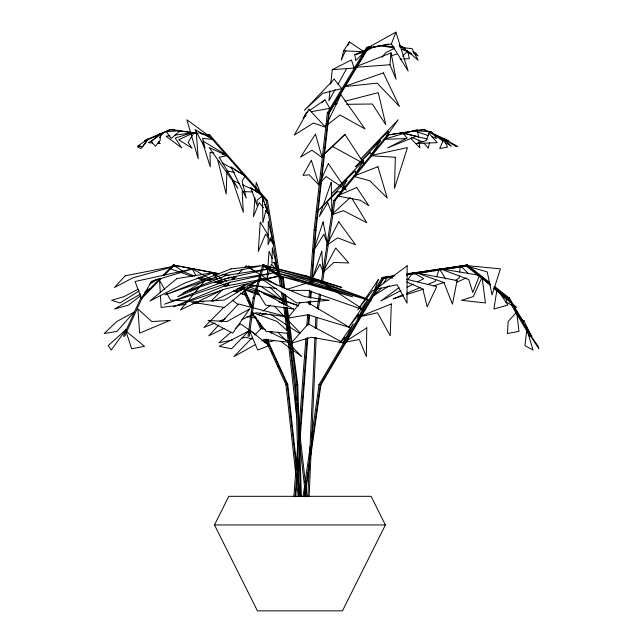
<?xml version="1.0" encoding="UTF-8"?>
<svg xmlns="http://www.w3.org/2000/svg" width="643" height="643" viewBox="0 0 643 643"><rect width="100%" height="100%" fill="white"/><g stroke="black" fill="none" stroke-linecap="round" stroke-linejoin="round"><path stroke-width="0.96" d="M226.907 171.753L226.183 194.049L217.881 160.509L219.584 161.457M307.86 496.629L314.917 337.631M315.319 328.629L315.801 317.634M309.122 496.629L316.179 337.631M316.581 328.629L317.071 317.634M321.138 282.896L333.797 200.495L387.223 135.295L388.485 135.295L335.067 200.528L322.408 282.896M335.067 200.528L333.797 200.495M293.859 496.645L298.031 441.725M299.019 428.744L305.835 338.861M306.824 325.88L307.659 314.893M308.495 303.914L308.64 301.913M309.026 296.921L309.556 289.929M310.159 281.939L314.106 230.009L327.343 112.903L366.663 47.67L367.925 47.67L368.335 48.153L329.023 113.385L327.343 112.903L327.753 113.385M299.847 425.835L300 423.833M295.129 496.645L298.006 458.7M299.831 434.732L307.177 337.864M308.166 324.884L308.921 314.893M309.685 304.911L309.982 300.916M310.215 297.918L310.746 290.925M311.429 281.939L315.367 230.009L328.613 112.903L367.925 47.67M295.732 496.717L298.384 461.77M299.292 449.795L299.67 444.803M299.976 440.809L307.78 337.969M308.841 323.992L309.524 315.006M310.36 304.026L310.585 301.028M310.81 298.031L311.341 291.046M312.024 282.06L315.962 230.138L329.208 113.031L328.613 112.903M254.982 197.948L253.479 216.562L259.169 202.625L263.397 207.689M255.536 191.092L256.252 182.274L263.654 201.548M459.415 275.903L459.247 277.792L455.284 280.653M459.737 272.126L460.3 265.511L468.586 273.765M389.955 64.766L391.073 52.887L354.108 67.402L389.955 64.766L396.056 79.234L391.073 52.887M329.963 91.033L328.911 100.75L335.132 89.473M330.703 84.225L332.278 69.645L351.399 59.976L354.124 68.062L332.278 69.645M262.738 265.88L262.826 265.093L264.096 265.093L283.25 277.479L284.72 288.394M264.096 265.093L264 265.88L283.153 278.274L283.25 277.479L281.168 278.089L282.51 288.008M526.738 330.237L524.929 345.613L533.031 350.065L527.413 331.161M303.078 496.645L304.637 485.738M305.055 482.764L310.28 446.089M311.558 437.168L319.041 384.635L382.296 277.454L394.087 275.734M304.348 496.645L305.055 491.686M305.763 486.727L309.572 459.97M309.854 457.985L310.28 455.011M310.842 451.048L320.302 384.635L383.566 277.454L394.368 275.879M304.951 496.742L309.613 464.029M310.312 459.078L310.601 457.093M310.882 455.107L320.905 384.731L319.041 384.635L319.595 385.004M317.176 308.704L319.467 293.811M318.293 309.693L320.576 294.807M496.918 289.937L493.92 309.026L507.93 305.071L498.703 291.392M429.508 142.545L428.238 148.155L424.01 143.076M243.303 288.49L244.195 284.704M343.627 50.813L363.962 51.729L349.446 41.956L343.627 50.813L341.256 60.233L345.757 50.178M435.729 279.552L435.126 281.369L427.828 284.415M436.645 276.811L439.378 268.613L445.599 278.925M391.378 43.941L395.895 32.15L366.172 48.667L391.378 43.941L408.144 71.068L395.895 32.15M267.584 341.529L268.38 339.713M271.161 333.347L271.957 331.531M347.807 45.613L349.446 41.956M482.065 277.125L473.352 296.56L461.513 300.329L485.441 302.949L482.194 278.114M214.489 524.945L228.804 496.316L371.083 496.316L385.398 524.945L342.446 610.85L257.441 610.85L214.489 524.945L385.398 524.945M324.402 269.192L335.694 247.957L348.747 262.987L333.974 262.424L322.521 272.736M338.009 84.273L346.617 68.656M381.066 287.871L380.101 289.527L373.39 295.467M383.469 283.724L387.801 276.257L392.222 278.226M465.524 265.455L465.958 264.828L467.22 264.828L489.773 282.647M467.22 264.828L466.786 265.455L490.119 283.893M494.298 288.193L507.52 298.633L507.954 298.014M507.52 298.633L508.782 298.633L509.216 298.014L494.443 286.336M407.742 279.777L413.031 272.519L423.801 278.636L417.661 281.827M147.954 139.282L140.954 148.557L137.795 147.07L140.134 145.27M159.504 137.618L163.065 133.197L159.818 135.295M382.095 57.163L385.679 52.71L394.489 48.378M288.217 317.401L300.265 302.66M193.688 294.044L180.37 309.974L221.409 290.435M194.958 292.525L205.109 280.388M291.649 342.598L308.206 323.855L343.306 342.823L311.075 337.262L291.946 343.057M402.622 56.311L407.059 51.496M516.715 312.096L508.163 321.371L507.399 333.532L518.981 331.362L516.827 313.061M218.917 324.948L208.782 335.799L223.965 328.404M221.618 322.055L238.505 303.97L287.397 316.814M252.683 337.221L233.931 356.592L255.737 344.391M254.765 335.067L261.709 327.89L265.229 329.658M160.187 278.242L140.897 298.014L142.167 298.014L161.449 278.242M162.936 275.421L173.272 264.828L174.534 264.828L164.206 275.421M223.909 307.241L203.919 327.496L215.043 323.003M211.201 301.069L222.406 289.776M225.91 286.248L230.106 282.004M232.211 279.89L235.708 276.361M237.814 274.239L242.716 269.296M244.115 267.89L246.213 265.768L276.932 285.227M332.648 146.54L344.929 134.379L364.203 163.836L332.648 146.54L321.813 156.217L344.929 134.379M350.25 197.538L331.418 214.818L343.418 210.695L366.799 222.695L351.994 198.534M230.805 332.359L218.797 342.823L232.236 340.043M235.314 328.436L240.57 323.855L255.89 334.746M306.116 115.611L303.102 118.127L306.398 112.589L308.013 111.488M321.974 102.414L324.996 99.898L329.859 108.321L311.284 111.697M140.809 295.531L128.52 305.071L114.55 309.026L140.592 293.988M144.659 292.557L149.264 288.98L145.792 290.982M258.253 314.684L260.584 312.9M262.915 311.108L270.679 305.16M296.093 400.203L286.81 317.634L285.187 307.788L295.659 385.245L297.741 384.635L287.268 307.25M399.046 287.646L380.809 300.996L400.991 290.499M309.629 110.387L324.996 99.898M509.955 302.507L507.44 298.248L507.986 297.878L509.256 297.878L523.338 321.733M507.44 298.248L509.256 297.878M510.96 304.211L530.065 336.586L531.89 336.217L526.352 326.845M530.065 336.586L531.89 336.217M158.186 136.348L148.445 142.65L152.367 142.947M139.193 290.829L120.056 302.949L111.657 300.329L124.163 296.56L138.132 289.149M149.184 284.503L158.339 278.7M373.551 295.748L389.256 285.814M204.37 280.589L177.613 296.793L198.671 287.951M365.176 51.649L374.234 46.441M261.846 340.967L264.458 339.504L290.74 342.438L268.75 331.418M150.358 282.671L156.466 279.432M407.132 287.308L413.272 284.11M212.672 301.43L246.542 284.712L276.747 288.562M241.824 319.708L256.115 312.747L287.381 316.935M456.434 282.502L466.207 277.913M354.775 54.727L364.356 52.123L355.732 60.538L354.775 54.727L371.22 47.453M170.178 129.46L144.337 140.688L145.599 140.688L171.44 129.46L170.17 129.581L197.867 133.511M403.225 294.695L393.194 298.882L403.611 295.523M406.866 293.168L420.538 287.461M219.681 321.13L225.243 318.88M214.674 282.574L229.736 277.527M259.86 315.52L266.467 313.366M406.448 294.607L423.488 289.125M433.904 285.765L444.321 282.414M286.665 289.454L317.964 279.633L323.823 283.491M246.904 288.257L255.504 285.596M391.145 55.74L396.739 54.149M268.115 342.189L274.569 340.485M337.294 103.25L332.527 104.479L336.506 104.431M344.913 101.272L378.245 92.64L385.816 124.71L372.265 103.997L346.44 104.311M278.507 276.281L225.146 288.988L173.481 306.799L223 286.545L278.507 276.233M366.751 48.313L366.663 47.429L371.55 46.417M366.663 47.429L369.878 47.027M367.732 48.112L371.646 47.301M376.533 46.288L378.486 45.886M388.557 44.062L368.021 48.313L367.925 47.429M241.84 338.057L245.682 337.262L252.185 339.038M299.164 496.685L295.515 384.811L296.471 384.635M295.515 384.811L297.741 384.635L301.39 496.509M288.554 318.012L308.029 314.757L349.688 327.496L307.065 302.097M423.102 129.581L387.223 135.054L424.364 129.581L423.094 129.46L447.118 140.688L448.388 140.688L424.364 129.46M207.279 280.155L221.851 277.993M406.866 273.838L467.131 265.093L467.252 265.969L406.288 275.003M407.156 273.982L467.131 265.093M383.389 278.21L392.238 276.9M406.987 274.714L431.566 271.073M433.535 270.775L443.365 269.321M446.314 268.887L467.252 265.969M392.519 277.045L383.67 278.363L383.549 277.479L382.296 277.454L382.4 278.363M170.017 135.729L166.151 136.228L181.672 147.882L175.242 138.06L191.268 133.005L174.848 135.11M185.891 304.372L161.128 307.458L160.453 295.804M192.828 303.512L198.767 302.765M400.083 59.068L401.931 58.995M403.772 58.931L409.31 58.722L407.871 51.681M405.91 138.599L383.582 139.354L417.411 129.581L418.448 137.272M382.834 277.848L382.288 277.479L384.104 277.848L320.857 385.004L320.302 384.635M234.108 290.387L240.94 290.355M411.745 53.867L410.483 53.867L402.904 49.061M267.464 200.528L210.02 135.295L208.75 135.295L266.194 200.528L267.456 200.495L279.818 275.317M314.106 230.009L315.97 230.081M382.288 277.479L383.549 277.479M283.153 278.274L281.891 278.274L263.566 266.419M265.262 339.183L285.918 384.594L287.791 384.635L296.72 465.918M289.84 290.371L307.909 290.435L364.002 309.974L325.495 284.592M285.918 384.627L286.529 384.635L285.918 384.594L295.941 475.82M252.803 191.935L242.162 191.614L243.335 212.335L232.509 180.257L239.71 183.528M256.678 192.048L258.607 192.104L242.411 184.75M189.114 301.045L170.572 300.088L166.264 292.332M197.899 301.503L203.751 301.8M157.278 143.309L160.228 143.526L158.363 141.749M266.532 339.183L287.188 384.594L287.791 384.635L267.134 339.231M465.757 265.543L500.447 268.846L492.08 294.904L487.241 271.941L465.701 265.72M380.23 45.484L394.111 46.851M400.059 47.429L411.954 48.603L418.119 60.257L406.979 50.435L401.24 49.39M171.432 129.581L198.148 133.366M201.114 133.792L210.02 135.054L202.818 134.21M213.854 153.002L210.028 152.383L210.261 166.85L202.617 142.392M222.446 154.4L226.264 155.019L202.858 141.01M246.944 316.621L256.533 318.181L251.839 314.684M319.041 384.635L319.643 384.731M380.198 45.557L394.545 48.169M219.512 273.725L173.337 265.093L219.223 273.91M222.438 274.288L229.27 275.606M234.156 276.538L236.11 276.916M222.148 274.473L228.008 275.606M233.867 276.731L235.82 277.101M315.367 230.009L315.962 230.138M226.939 170.789L234.735 172.525M406.786 279.319L436.75 286.545L427.153 306.799L422.837 288.988L406.697 281.931M427.217 139.033L400.894 132.651L404.495 134.202M264.265 342.333L267.978 343.346L263.148 339.906M206.692 279.898L211.459 281.24M214.32 282.044L220.035 283.651M222.896 284.455L227.662 285.789M237.195 288.466L241.961 289.808M428.407 135.641L413.714 130.69L431.541 131.719L436.677 138.43L432.08 136.879M242.282 286.545L244.163 287.188M246.976 288.152L258.237 292.01M263.871 293.939L282.639 300.369M286.392 301.655L298.585 305.835M200.584 276.94L206.194 278.885M208.067 279.528L209.939 280.179M215.55 282.124L219.295 283.418M223.041 284.712L225.846 285.685M192.225 276.434L170.508 268.846L174.181 265.455L183.006 271.394M196.951 278.081L202.609 280.059M233.771 290.941L237.548 292.26M240.378 293.256L245.104 294.904L240.458 293.16M218.419 280.541L223.105 282.205M225.918 283.209L228.731 284.206M239.051 287.871L242.797 289.197M244.678 289.864L259.684 295.193M280.316 302.523L283.129 303.52L278.523 301.696M199.049 132.571L209.457 136.284L186.888 119.775L198.197 158.684L196.211 131.558M183.81 271.941L194.958 276.112M198.671 277.503L205.173 279.938M233.956 290.724L237.669 292.115M281.907 299.469L254.057 288.988L250.521 287.14M285.621 300.868L298.617 305.755M216.096 281.312L221.61 283.41M223.442 284.11L227.116 285.508M240.595 287.116L242.443 287.831M245.224 288.892L259.097 294.229M411.705 137.305L422.507 141.958M399.166 45.573L405.572 48.442M412.886 51.713L415.635 52.943L418.03 55.909L413.779 53.232M231.078 276.98L234.615 278.821M400.026 46.023L403.466 47.823M222.132 162.88L232.34 168.57M234.036 169.519L242.54 174.261M211.499 279.568L192.193 268.758L195.898 275.317M220.83 277.969L212.238 272.945L217.181 279.022M223.41 279.48L226.85 281.489M443.3 141.315L432.241 133.398L446.668 141.773L451.37 146.274L444.916 142.312M399.375 45.042L405.275 48.788M399.954 46.384L402.486 47.992M405.01 49.591L410.901 53.337M268.661 268.862L270.325 269.939M273.653 272.093L275.317 273.171M270.004 313.848L286.513 324.819M289.816 327.014L299.718 333.596M259.989 285.797L283.491 301.559M280.694 341.272L291.239 348.932M292.854 350.113L301.776 356.592L292.139 346.794M232.268 300.136L238.529 304.79M494.009 286.963L508.782 298.633M480.731 276.506L483.07 278.347M466.304 266.065L490.408 285.114M230.837 277.286L233.128 279.142M125.907 331.024L144.506 346.344L131.662 348.779L126.205 331.965M490.352 284.793L485.087 280.26L490.231 284.889M494.113 288.032L516.675 307.458L505.671 301.905L507.118 300.088L493.904 288.193M248.68 265.768L253.599 270.711M269.763 286.947L283.105 300.361M277.68 332.093L285.942 340.493M287.317 341.891L289.382 343.989M410.764 138.438L419.871 147.85L418.834 140.158M274.288 306.092L285.918 318.116M289.334 321.653L300.281 332.97M265.816 210.582L267.633 212.761M268.581 237.886L265.535 234.165L258.301 251.453L260.238 222.004L268.38 235.442M269.803 239.373L273.46 243.842L269.899 237.958M527.959 331.836L538.223 346.344L538.834 348.779L527.911 331.836M508.701 298.248L531.335 336.586M164.825 289.744L159.552 280.26L160.284 292.886M242.757 285.653L243.994 288.377M244.822 290.194L252.257 306.542M259.692 322.882L262.585 329.24M242.564 286.513L252.064 307.402M257.851 320.118L261.572 328.292M248.102 300.185L250.577 305.634M271.233 351.038L272.479 353.763M277.848 365.57L278.676 367.386M241.302 286.513L242.54 289.237M243.367 291.054L250.802 307.402M254.933 316.485L260.72 329.2M272.246 258.59L269.071 251.276L267.102 277.68L271.434 264.144L277.808 271.402L273.838 262.256M264.715 204.305L268.235 213.484M280.147 277.286L281.771 287.124M282.743 293.031L284.696 304.838M266.194 200.528L280.34 286.143M281.321 292.043L283.434 304.838M283.756 306.807L287.003 330.566M285.524 294.349L287.003 305.264M282.43 278.089L283.772 288.008M284.584 293.964L286.191 305.867M286.456 307.852L296.921 385.245M283.314 293.964L284.793 304.878M296.431 403.185L296.761 406.175M298.665 423.086L306.936 496.701M287.22 332.552L296.728 417.114M299.3 439.997L305.674 496.701M297.371 471.866L299.333 489.701M287.188 384.627L296.552 469.872M296.986 473.835L299.268 494.652M296.696 482.756L298.223 496.629M296.777 384.811L300.434 496.685M407.14 265.768L407.019 303.191L397.125 284.712L375.391 289.438L407.14 265.768M268.276 221.779L268.083 244.758L270.631 237.838L273.789 245.232L268.276 221.779M366.783 327.89L366.333 356.592L359.316 339.504L344.109 342.438L366.783 327.89M160.348 133.398L160.187 140.327L155.437 146.274L151.314 141.773L160.348 133.398M395.341 157.27L394.489 188.375L407.429 147.601L370.207 155.686L395.341 157.27M391.298 303.97L390.237 335.799L377.57 312.747L358.537 317.063L391.298 303.97M272.407 247.957L271.876 262.987L274.698 262.424L278.331 272.736L272.407 247.957M253.181 297.878L247.989 336.217L249.259 336.217L254.443 297.878L253.181 297.878M358.569 314.757L357.926 318.181L367.748 299.558L348.426 327.496L358.569 314.757M457.06 280.541L452.479 304.187L443.887 282.494L416.752 272.945L457.06 280.541M265.856 210.695L262.899 222.695L262.505 196.871L268.766 214.818L265.856 210.695M262.81 264.828L253.189 298.014L254.451 298.014L264.072 264.828L262.81 264.828M323.107 222.004L313.165 251.453L323.855 234.165L327.408 243.842L323.107 222.004M321.789 251.276L312.691 277.68L319.997 264.144L323.003 271.402L321.789 251.276M331.258 182.274L319.282 216.562L327.777 202.625L331.901 213.484L331.258 182.274M428.897 133.197L426.301 140.568L416.117 143.526L437.232 142.65L428.897 133.197M345.283 337.262L343.073 343.346L353.272 323.855L339.938 342.823L345.283 337.262M388.316 131.558L386.564 136.284L398.218 119.775L360.988 158.684L388.316 131.558M378.333 279.633L374.347 290.347L372.715 290.435L357.669 309.974L378.333 279.633M479.509 275.317L472.814 292.493L468.731 279.568L440.198 268.758L479.509 275.317M443.758 139.282L439.708 148.557L447.496 147.07L443.758 139.282M328.356 163.652L319.394 183.777L326.114 176.528L346.4 190.055L328.356 163.652M523.876 320.391L523.338 321.58L514.521 308.986L529.671 333.138L523.876 320.391M140.865 297.878L123.424 336.217L124.694 336.217L142.135 297.878L140.865 297.878M340.87 94.65L325.945 125.859L340.051 115.001L365.007 128.938L340.87 94.65M346.899 180.257L340.854 192.104L337.519 191.614L316.565 212.335L346.899 180.257M338.724 221.779L326.74 245.232L337.752 237.838L355.539 244.758L338.724 221.779M311.373 160.34L303.006 175.362L309.179 174.808L319.024 185.112L311.373 160.34M308.865 109.254L294.317 135.07L313.358 123.07L325.575 127.193L308.865 109.254M151.547 281.369L141.524 298.882L135.102 281.497L193.744 268.613L151.547 281.369M363.721 160.509L355.394 174.261L355.306 170.789L331.29 194.049L363.721 160.509M194.057 132.651L188.126 142.344L192.056 148.155L178.698 139.74L194.057 132.651M380.511 140.504L371.3 155.019L370.207 152.383L355.434 166.85L380.511 140.504M315.448 134.154L300.611 157.141L311.959 150.213L322.135 157.607L315.448 134.154M245.16 176.246L242.089 180.868L246.221 198.004L230.893 166.738L245.16 176.246M249.613 308.986L232.718 333.138L208.131 320.391L226.883 321.58L249.613 308.986M148.774 138.43L142.786 146.684L137.409 146.347L148.774 138.43M126.309 329.272L111.247 350.065L108.241 345.613L126.309 329.272M134.122 312.096L116.986 331.362L104.166 333.532L117.002 321.371L134.122 312.096M125.2 275.823L114.422 287.509L132.956 277.792L177.613 265.511L125.2 275.823M334.175 79.113L304.388 110.379L322.834 93.251L341.73 88.621L334.175 79.113M248.745 331.024L231.544 348.779L219.303 346.344L248.745 331.024M180.273 130.69L171.231 138.43L166.32 131.719L180.273 130.69M176.825 278.636L150.036 300.996L184.887 283L214.047 272.519L176.825 278.636M257.393 280.26L224.238 307.458L190.666 301.905L224.351 300.088L257.393 280.26M262.505 195.938L257.007 200.214L257.256 205.744L250.682 187.523L262.505 195.938M407.003 138.06L387.689 147.882L416.278 136.228L403.073 133.005L407.003 138.06M356.712 187.523L337.237 195.938L360.176 200.214L368.825 205.744L356.712 187.523M170.033 320.391L139.652 333.138L137.907 308.986L151.82 321.58L170.033 320.391M268.87 345.613L257.755 350.065L248.873 329.272L268.87 345.613M226.625 275.317L183.729 292.493L221.803 279.568L269.65 268.758L226.625 275.317M231.086 268.846L164.849 294.904L230.982 271.941L263.091 265.455L231.086 268.846M377.971 166.738L353.369 176.246L369.958 180.868L387.207 198.004L377.971 166.738M226.561 280.541L164.552 304.187L229.583 282.494L273.05 272.945L226.561 280.541M383.341 72.884L344.15 86.636L377.144 83.164L399.432 106.425L383.341 72.884M457.615 146.347L456.241 146.684L443.003 138.43L457.615 146.347M227.051 155.686L219.183 157.27L237.95 188.375L209.216 147.601L227.051 155.686M328.87 300.329L296.544 302.949L259.137 277.125L304.525 296.56L328.87 300.329M290.475 333.532L266.065 331.362L251.196 312.096L276.876 321.371L290.475 333.532M212.672 139.354L202.601 138.438L205.004 147.85L195.014 129.581L212.672 139.354M293.562 309.026L265.591 305.071L255.697 288.98L293.562 309.026M300.144 280.589L280.734 276.257L352.525 296.793L300.144 280.589M301.414 278.636L274.955 272.519L371.196 300.996L301.414 278.636M306.181 275.823L264.128 265.511L309.838 277.792L341.851 287.509L306.181 275.823M319.78 281.497L268.919 268.613L315.359 281.369L367.314 298.882L319.78 281.497"/></g></svg>
